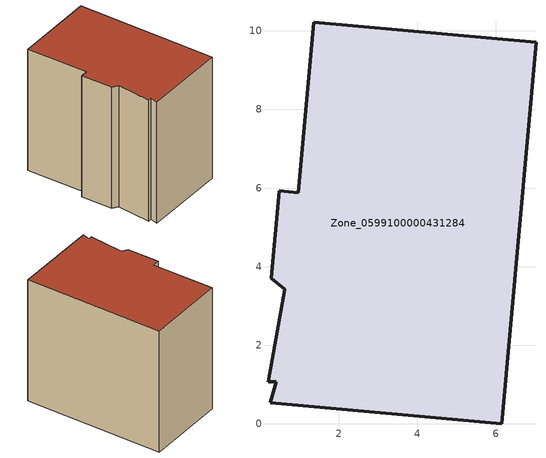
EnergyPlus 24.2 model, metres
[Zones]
Zone_0599100000431284
 floor ground (C_G): 0.28,3.7 0.48,5.93 0.97,5.88 1.36,10.22 7.02,9.71 6.14,0 0.25,0.53 0.41,1.06 0.2,1.07 0.63,3.42 z0
 wall outside (C_F): 6.14,0 7.02,9.71 1.36,10.22 0.97,5.88 0.48,5.93 0.28,3.7 0.63,3.42 0.2,1.07 0.41,1.06 0.25,0.53 6.14,0 z0:8.93
 roof outside (C_R): 0.48,5.93 0.28,3.7 0.63,3.42 0.2,1.07 0.41,1.06 0.25,0.53 6.14,0 7.02,9.71 1.36,10.22 0.97,5.88 z8.93
[BUILDING]
Pand.0599100000431284: North Axis=0; Terrain=City; Loads Convergence Tolerance Value=0.04; Temperature Convergence Tolerance Value=0.4; Solar Distribution=FullExterior; Maximum Number of Warmup Days=25; Minimum Number of Warmup Days=1
[Site:Location]
Rotterdam.The.Hague.AP_ZH_NLD Design_Conditions: Latitude=51.96; Longitude=4.45; Time Zone=1; Elevation=-4.5
[SITE:GROUNDTEMPERATURE:BUILDINGSURFACE]
18, 18, 18, 18, 18, 18, 18, 18, 18, 18, 18, 18
[MATERIAL] Thermal Absorptance=0.9; Solar Absorptance=0.7; Visible Absorptance=0.7
Name | Roughness | Thickness | Conductivity | Density | Specific Heat
G.TI.2006-2014 | MediumSmooth | 0.15 | 0.06 | 540 | 1210
F.TI.2006-2014 | Rough | 0.3 | 0.12 | 1920 | 840
R.TI.2006-2014 | MediumRough | 0.2 | 0.08 | 1500 | 1000
[CONSTRUCTION]
C_G: G.TI.2006-2014
C_F: F.TI.2006-2014
C_R: R.TI.2006-2014
[ZONE]
Zone_0599100000431284: Type=1; Multiplier=1; Ceiling Height=Autocalculate; Volume=Autocalculate; Floor Area=autocalculate; Part of Total Floor Area=Yes
[ZONEINFILTRATION:DESIGNFLOWRATE]
Infil_Zone_0599100000431284: Zone or ZoneList or Space or SpaceList=Zone_0599100000431284; Schedule=AlwaysOn; Design Flow Rate Calculation Method=Flow/Area; Flow Rate per Floor Area=0.0015; Constant Term Coefficient=1; Temperature Term Coefficient=0; Velocity Term Coefficient=0; Velocity Squared Term Coefficient=0
[HVACTEMPLATE:ZONE:IDEALLOADSAIRSYSTEM]
Zone_0599100000431284: Maximum Heating Supply Air Temperature=50; Minimum Cooling Supply Air Temperature=13; Maximum Heating Supply Air Humidity Ratio=0.0156; Minimum Cooling Supply Air Humidity Ratio=0.0077; Heating Limit=NoLimit; Cooling Limit=NoLimit; Dehumidification Control Type=ConstantSensibleHeatRatio; Cooling Sensible Heat Ratio=0.7; Dehumidification Setpoint=60; Humidification Control Type=None; Humidification Setpoint=30; Outdoor Air Method=None; Outdoor Air Flow Rate per Person=0.00944; Outdoor Air Flow Rate per Zone Floor Area=0; Outdoor Air Flow Rate per Zone=0; Demand Controlled Ventilation Type=None; Outdoor Air Economizer Type=NoEconomizer; Heat Recovery Type=None; Sensible Heat Recovery Effectiveness=0.7; Latent Heat Recovery Effectiveness=0.65
[ZONECONTROL:THERMOSTAT]
ThermostatControl_Zone_0599100000431284: Zone or ZoneList=Zone_0599100000431284; Control Type Schedule=DualSetpointControlType; Control 1=Thermostat_Zone_0599100000431284; Temperature Difference Between Cutout And Setpoint=0
[THERMOSTATSETPOINT:DUALSETPOINT]
Thermostat_Zone_0599100000431284: Heating Setpoint Temperature Schedule=HeatingSetpoint_Zone_0599100000431284; Cooling Setpoint Temperature Schedule=CoolingSetpoint_Zone_0599100000431284
[SCHEDULE:COMPACT]
HeatingSetpoint_Zone_0599100000431284: Through: 12/31, For: AllDays, Until: 24:00, 21
CoolingSetpoint_Zone_0599100000431284: Through: 12/31, For: AllDays, Until: 24:00, 24
DualSetpointControlType: Through: 12/31, For: AllDays, Until: 24:00, 4
AlwaysOn: Through: 12/31, For: AllDays, Until: 24:00, 1
